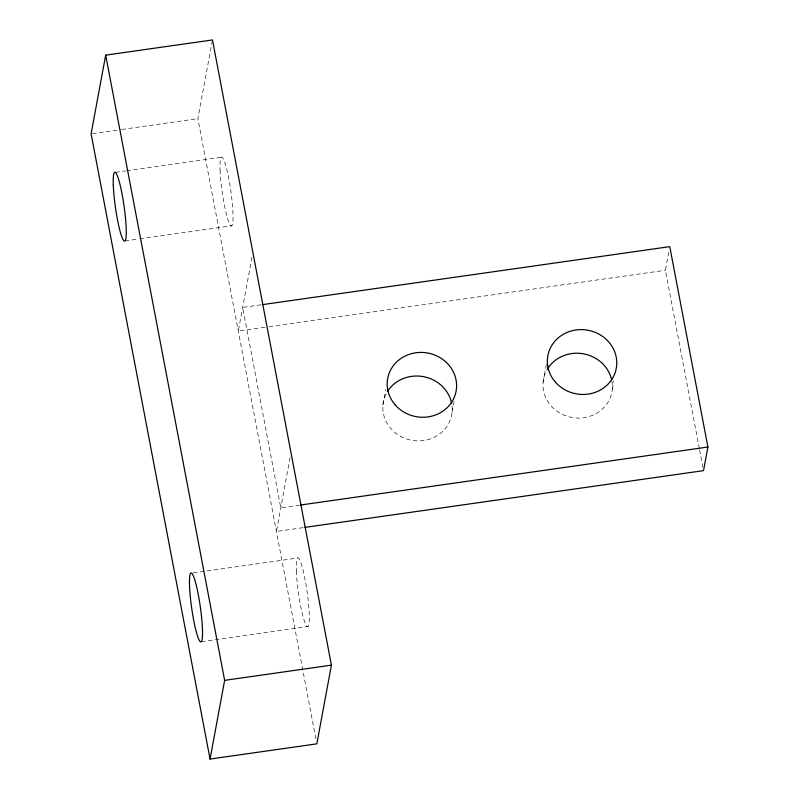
<?xml version="1.0" encoding="UTF-8"?>
<svg xmlns="http://www.w3.org/2000/svg" width="799" height="799" viewBox="0 0 799 799"><rect width="100%" height="100%" fill="white"/><g stroke="black" fill="none" stroke-linecap="round" stroke-linejoin="round"><path stroke-width="0.6" stroke-dasharray="4 3" d="M315.905 738.965L197.872 118.651L212.234 41.158M251.965 257.258L238.292 331.056L267.915 326.841M290.097 457.637L276.414 531.445L303.57 527.58M382.941 404.853L385.777 389.503M452.104 412.044L454.072 401.428M543.1 382.052L546.386 364.344M612.264 389.243L613.802 380.983M699.345 448.648L665.397 270.252L669.123 250.187M92.324 133.673L120.559 129.658M121.778 129.478L197.872 118.651M115.685 172.314L125.503 170.916M126.731 170.736L221.233 157.283M125.034 240.938L138.537 239.021M139.755 238.851L231.81 225.747M261.183 304.809L242.666 307.445L280.789 507.834L299.305 505.198M269.153 326.661L665.397 270.252M193.158 572.903L297.488 558.062M201.288 641.717L308.064 626.516M699.574 449.867L703.29 469.422M611.854 380.783A34.786 32.34 10.5 0 1 572.803 417.627A34.786 32.34 10.5 0 1 546.566 370.526M452.044 405.982A34.786 32.34 10.5 0 1 411.355 440.199A34.786 32.34 10.5 0 1 386.406 393.328M220.075 170.047A34.786 4.355 81.9 0 0 230.631 225.578A34.786 4.355 81.9 0 0 228.854 178.926A34.786 4.355 81.9 0 0 220.075 170.047M296.319 570.816A34.786 4.355 81.9 0 0 306.886 626.346A34.786 4.355 81.9 0 0 305.108 579.694A34.786 4.355 81.9 0 0 296.319 570.816"/><path stroke-width="1.2" d="M105.688 55.151L91.096 133.852L210.057 759.05L316.833 743.849L331.415 665.148L212.464 39.95L105.688 55.151L224.639 680.349L210.057 759.05M262.422 304.639L669.772 246.641L707.904 447.031L703.529 470.641L304.809 527.4M300.544 505.018L707.904 447.031M224.639 680.349L331.415 665.148M547.165 369.458A34.786 32.34 10.5 0 1 582.581 353.677A34.786 32.34 10.5 0 1 611.605 379.595M387.645 391.21A34.786 32.34 10.5 0 1 423.69 376.699A34.786 32.34 10.5 0 1 451.685 403.585M113.288 185.248A34.786 4.355 81.9 0 0 123.855 240.779A34.786 4.355 81.9 0 0 122.077 194.127A34.786 4.355 81.9 0 0 113.288 185.248M189.543 586.017A34.786 4.355 81.9 0 0 200.11 641.547A34.786 4.355 81.9 0 0 198.332 594.895A34.786 4.355 81.9 0 0 189.543 586.017M395.355 405.083A34.786 32.34 10.5 0 0 454.531 396.654A34.786 32.34 10.5 0 0 415.8 352.778A34.786 32.34 10.5 0 0 395.355 405.083M555.525 382.282A34.786 32.34 10.5 0 0 614.701 373.852A34.786 32.34 10.5 0 0 575.959 329.977A34.786 32.34 10.5 0 0 555.525 382.282"/></g></svg>
